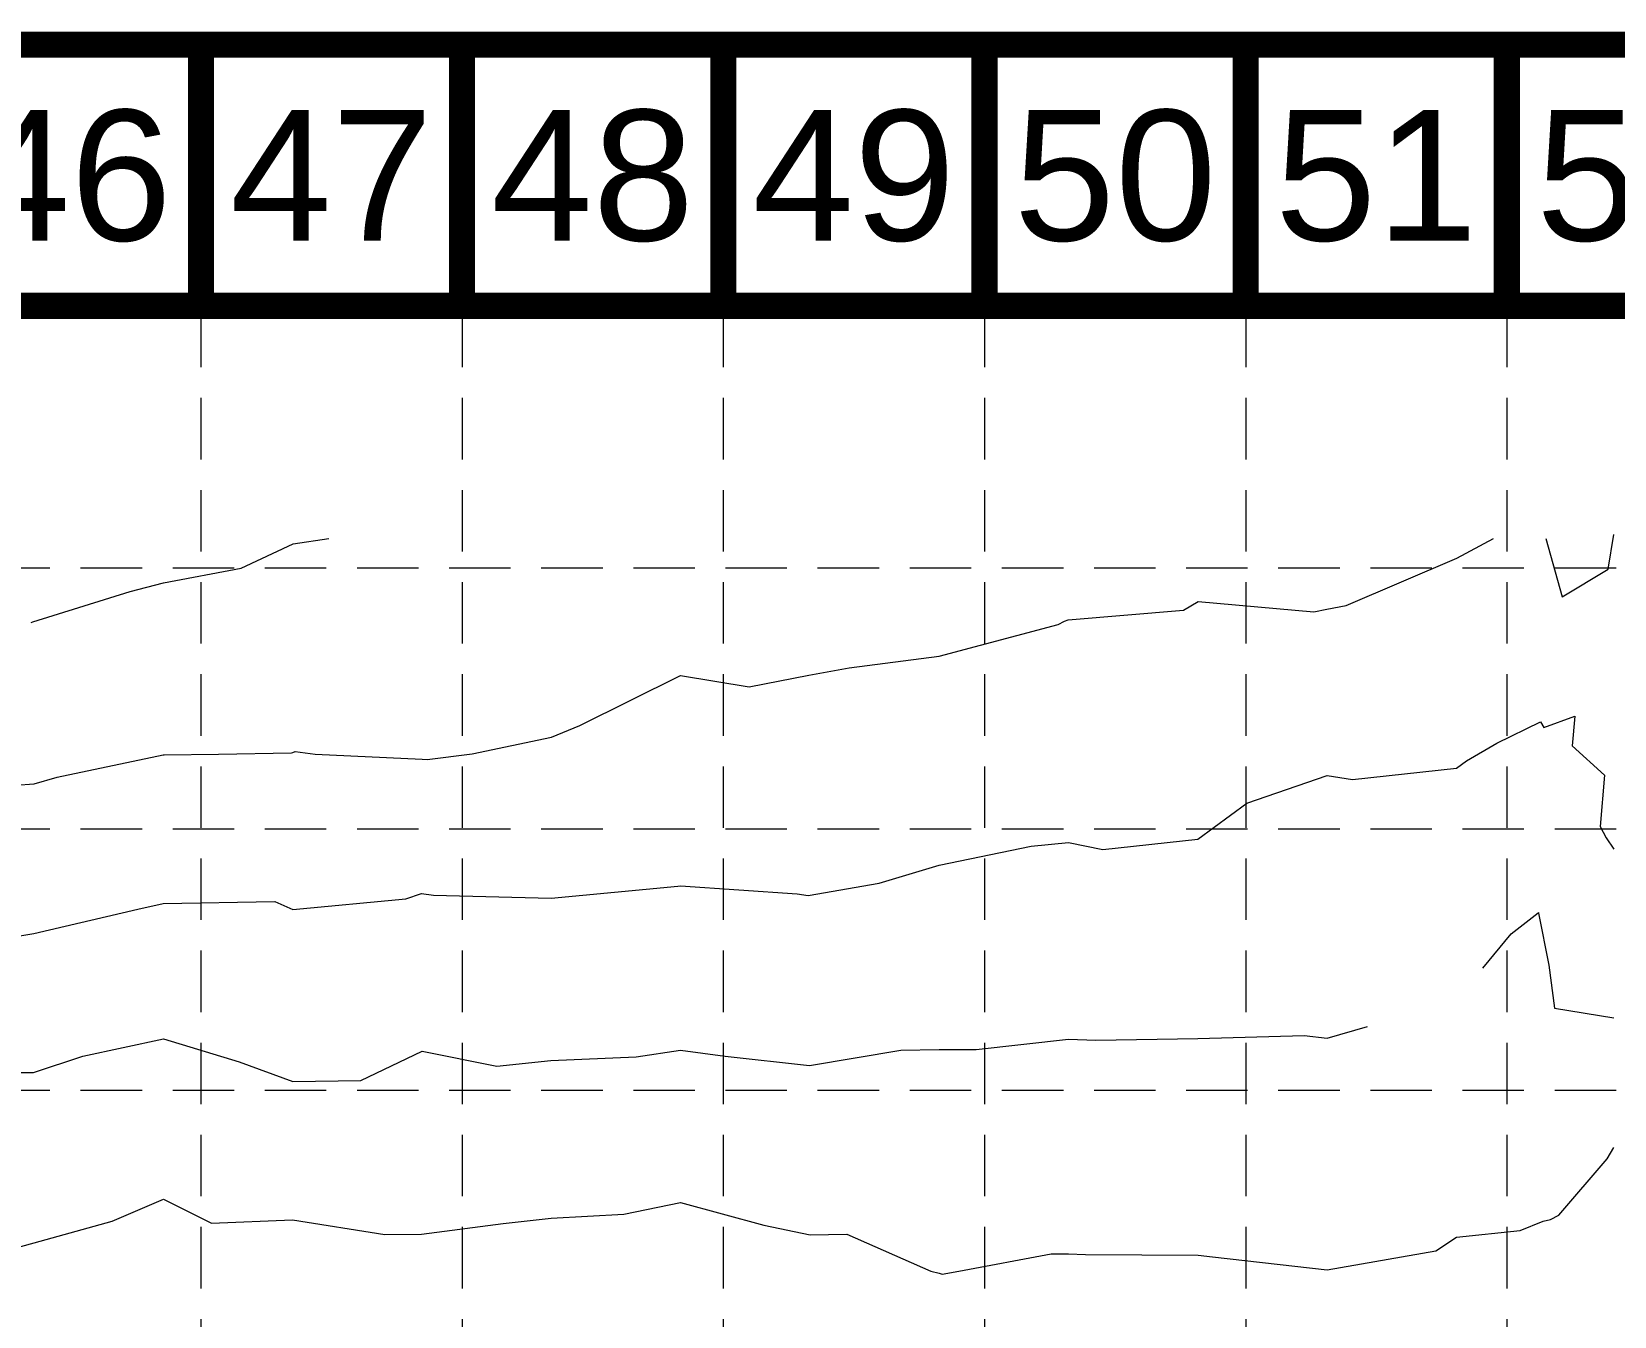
# Model space of a CAD drawing. Extents: x 33353 to 37237, y 80141 to 82571.
# Drawn here: x 36164.5 to 36531.7, y 82273.2 to 82571.3 of the extents above; entities that cross this region are included whole.
import ezdxf
from ezdxf.enums import TextEntityAlignment as Align

# ---------------------------------------------------------------- set-up
doc = ezdxf.new("R2010")
doc.units = 0
doc.header["$MEASUREMENT"] = 0
doc.linetypes.add('HIDDEN', pattern=[0.375, 0.25, -0.125])
doc.layers.add('BASE', color=7, linetype='Continuous')
doc.layers.add('GRID', color=254, linetype='HIDDEN')
doc.layers.add('TOPOSHD-5', color=7, linetype='Continuous', lineweight=0)
doc.layers.add('TOPOSHD-6', color=7, linetype='Continuous', lineweight=0)
doc.styles.get("Standard").update_dxf_attribs({"font": 'ARIAL.TTF'})

msp = doc.modelspace()

# ---------------------------------------------------------------- linework, layer by layer
at = {"layer": 'BASE', "const_width": 6.06}
for points in [[(33355.7, 80144.39), (37233.98, 80144.39), (37233.98, 82568.32), (33355.7, 82568.32)], [(33416.3, 80204.99), (37173.39, 80204.99), (37173.39, 82507.72), (33416.3, 82507.72)]]:
    msp.add_lwpolyline(points, close=True, dxfattribs=at)
for points in [[(36203.82, 82507.72), (36203.82, 82568.32)], [(36264.41, 82507.72), (36264.41, 82568.32)], [(36325.01, 82507.72), (36325.01, 82568.32)], [(36385.61, 82507.72), (36385.61, 82568.32)], [(36446.21, 82507.72), (36446.21, 82568.32)], [(36506.81, 82507.72), (36506.81, 82568.32)]]:
    msp.add_lwpolyline(points, dxfattribs=at)
at = {"layer": 'GRID', "linetype": 'HIDDEN', "lineweight": 15, "ltscale": 57}
for p, q in [((36203.82, 82507.72), (36203.82, 80386.52)), ((36264.41, 82507.72), (36264.41, 80386.52)), ((36325.01, 82507.72), (36325.01, 80386.52)), ((36385.61, 82507.72), (36385.61, 80386.52)), ((36446.21, 82507.72), (36446.21, 80386.52)), ((36506.81, 82507.72), (36506.81, 80386.52)), ((33418.53, 82446.92), (37175.62, 82446.92)), ((33418.53, 82386.33), (37175.62, 82386.33)), ((33418.53, 82325.73), (37175.62, 82325.73))]:
    msp.add_line(p, q, dxfattribs=at)
at = {"layer": 'TOPOSHD-5', "color": 43, "linetype": 'Continuous', "lineweight": 0}
for p, q in [((36507.84, 82362), (36514.1, 82366.87)), ((36514.1, 82366.87), (36514.16, 82366.91)), ((36514.16, 82366.91), (36514.18, 82366.87)), ((36514.2, 82366.84), (36514.17, 82366.82)), ((36514.17, 82366.82), (36516.57, 82354.72)), ((36514.18, 82366.87), (36514.2, 82366.84)), ((36501.21, 82354.04), (36507.84, 82362)), ((36516.57, 82354.72), (36517.82, 82344.72)), ((36517.82, 82344.72), (36531.66, 82342.47)), ((36176.39, 82333.57), (36195.17, 82337.6)), ((36195.17, 82337.6), (36212.71, 82332.31)), ((36383.68, 82335.13), (36405.12, 82337.52)), ((36405.12, 82337.52), (36411.48, 82337.33)), ((36411.48, 82337.33), (36435.12, 82337.72)), ((36435.12, 82337.72), (36459.79, 82338.38)), ((36459.79, 82338.38), (36465.12, 82337.81)), ((36465.12, 82337.81), (36474.44, 82340.48)), ((36164.96, 82329.83), (36176.39, 82333.57)), ((36240.93, 82327.92), (36255.12, 82334.76)), ((36255.12, 82334.76), (36272.49, 82331.25)), ((36284.99, 82332.56), (36304.83, 82333.42)), ((36304.83, 82333.42), (36315.12, 82335.03)), ((36315.12, 82335.03), (36325.47, 82333.58)), ((36325.47, 82333.58), (36345.03, 82331.44)), ((36345.03, 82331.44), (36366.23, 82334.97)), ((36366.23, 82334.97), (36375.12, 82335.11)), ((36375.12, 82335.11), (36383.68, 82335.13)), ((36149.03, 82329.73), (36164.96, 82329.83)), ((36212.71, 82332.31), (36225.15, 82327.74)), ((36272.49, 82331.25), (36284.99, 82332.56)), ((36225.15, 82327.74), (36240.93, 82327.92))]:
    msp.add_line(p, q, dxfattribs=at)
at = {"layer": 'TOPOSHD-6', "color": 43, "linetype": 'Continuous', "lineweight": 0}
for p, q in [((36530.34, 82446.65), (36531.66, 82454.66)), ((36213.16, 82446.87), (36225.23, 82452.48)), ((36225.23, 82452.48), (36233.53, 82453.75)), ((36495.18, 82449.13), (36503.7, 82453.75)), ((36515.82, 82453.75), (36519.67, 82440.23)), ((36469.56, 82438.2), (36495.18, 82449.13)), ((36195.14, 82443.41), (36213.16, 82446.87)), ((36519.67, 82440.23), (36530.34, 82446.65)), ((36164.85, 82434.4), (36187.4, 82441.4)), ((36187.4, 82441.4), (36195.14, 82443.41)), ((36404.99, 82434.88), (36431.78, 82437.1)), ((36431.78, 82437.1), (36435.18, 82439.1)), ((36435.18, 82439.1), (36462.05, 82436.73)), ((36462.05, 82436.73), (36465.06, 82437.36)), ((36465.06, 82437.36), (36469.56, 82438.2)), ((36164.41, 82434.27), (36164.85, 82434.4)), ((36375.13, 82426.4), (36402.67, 82433.76)), ((36402.67, 82433.76), (36404.21, 82434.55)), ((36404.21, 82434.55), (36404.99, 82434.88)), ((36354.22, 82423.75), (36375.13, 82426.4)), ((36291.73, 82410.37), (36315.12, 82421.93)), ((36315.12, 82421.93), (36331.04, 82419.27)), ((36331.04, 82419.27), (36344.87, 82421.99)), ((36344.87, 82421.99), (36354.22, 82423.75)), ((36504.44, 82406.23), (36514.6, 82411.2)), ((36514.6, 82411.2), (36515.38, 82409.85)), ((36515.38, 82409.85), (36522.61, 82412.52)), ((36522.61, 82412.52), (36521.93, 82405.64)), ((36266.78, 82403.73), (36285.12, 82407.59)), ((36285.12, 82407.59), (36291.73, 82410.37)), ((36170.48, 82398.32), (36195.05, 82403.49)), ((36195.05, 82403.49), (36195.26, 82403.49)), ((36195.26, 82403.49), (36207.88, 82403.7)), ((36207.88, 82403.7), (36224.81, 82404.01)), ((36224.81, 82404.01), (36225.12, 82404.07)), ((36225.12, 82404.07), (36225.68, 82404.27)), ((36225.68, 82404.27), (36230.35, 82403.7)), ((36230.35, 82403.7), (36255.11, 82402.5)), ((36256.34, 82402.47), (36266.78, 82403.73)), ((36497.41, 82402.16), (36504.44, 82406.23)), ((36521.93, 82405.64), (36529.49, 82398.82)), ((36255.11, 82402.5), (36256.34, 82402.47)), ((36470.98, 82397.8), (36495.15, 82400.42)), ((36495.15, 82400.42), (36497.41, 82402.16)), ((36143.6, 82395.15), (36165.1, 82396.79)), ((36165.1, 82396.79), (36170.48, 82398.32)), ((36446.5, 82392.32), (36465.1, 82398.75)), ((36465.1, 82398.75), (36470.98, 82397.8)), ((36529.49, 82398.82), (36528.46, 82386.9)), ((36435.14, 82383.92), (36446.5, 82392.32)), ((36528.46, 82386.9), (36529.87, 82384.23)), ((36375.12, 82377.94), (36396.45, 82382.37)), ((36396.45, 82382.37), (36405.12, 82383.18)), ((36405.12, 82383.18), (36413.04, 82381.59)), ((36413.04, 82381.59), (36435.14, 82383.92)), ((36529.87, 82384.23), (36531.66, 82381.67)), ((36361.14, 82373.76), (36375.12, 82377.94)), ((36344.74, 82370.88), (36361.14, 82373.76)), ((36225.13, 82367.67), (36251.37, 82370.11)), ((36251.37, 82370.11), (36255, 82371.34)), ((36255, 82371.34), (36257.8, 82370.94)), ((36257.8, 82370.94), (36285.04, 82370.24)), ((36285.04, 82370.24), (36314.43, 82373.08)), ((36314.43, 82373.08), (36315.05, 82373.11)), ((36315.05, 82373.11), (36342.18, 82371.25)), ((36342.18, 82371.25), (36344.74, 82370.88)), ((36165.08, 82362.1), (36189.15, 82367.74)), ((36189.15, 82367.74), (36195.06, 82369)), ((36195.06, 82369), (36220.94, 82369.53)), ((36220.94, 82369.53), (36225.13, 82367.67)), ((36144.99, 82358.76), (36165.08, 82362.1)), ((36530.06, 82309.81), (36531.66, 82312.42)), ((36518.85, 82296.74), (36530.06, 82309.81)), ((36183.26, 82295.34), (36195.17, 82300.39)), ((36195.17, 82300.39), (36206.26, 82294.85)), ((36285.04, 82295.98), (36301.92, 82296.9)), ((36301.92, 82296.9), (36315.12, 82299.67)), ((36315.12, 82299.67), (36334.44, 82294.37)), ((36516.94, 82295.68), (36518.85, 82296.74)), ((36165.1, 82290.26), (36183.26, 82295.34)), ((36206.26, 82294.85), (36225.08, 82295.6)), ((36225.08, 82295.6), (36246.46, 82292.22)), ((36254.97, 82292.33), (36273.96, 82294.8)), ((36273.96, 82294.8), (36285.04, 82295.98)), ((36334.44, 82294.37), (36345.14, 82292.11)), ((36495.12, 82291.61), (36509.92, 82293.18)), ((36509.92, 82293.18), (36515.24, 82295.33)), ((36515.24, 82295.33), (36516.94, 82295.68)), ((36140.26, 82283.63), (36165.1, 82290.26)), ((36246.46, 82292.22), (36254.97, 82292.33)), ((36345.14, 82292.11), (36353.7, 82292.29)), ((36353.7, 82292.29), (36373.19, 82283.7)), ((36490.36, 82288.44), (36495.12, 82291.61)), ((36379.63, 82283.7), (36401.09, 82287.73)), ((36401.09, 82287.73), (36405.12, 82287.75)), ((36405.12, 82287.75), (36409.01, 82287.6)), ((36409.01, 82287.6), (36435.17, 82287.45)), ((36435.17, 82287.45), (36438.54, 82287.06)), ((36438.54, 82287.06), (36465.12, 82284)), ((36465.12, 82284), (36490.36, 82288.44)), ((36373.19, 82283.7), (36375.12, 82283.25)), ((36375.12, 82283.25), (36375.8, 82283.01)), ((36375.8, 82283.01), (36379.63, 82283.7))]:
    msp.add_line(p, q, dxfattribs=at)

# ---------------------------------------------------------------- texts
at = {"layer": 'BASE'}
for s, p in [('46', (36173.52, 82538.02)), ('48', (36294.71, 82538.02)), ('49', (36355.31, 82538.02)), ('50', (36415.91, 82538.02)), ('52', (36537.11, 82538.02)), ('47', (36234.12, 82538.02)), ('51', (36476.51, 82538.02))]:
    msp.add_text(s, height=30.299, dxfattribs=at).set_placement(p, align=Align.MIDDLE_CENTER)

doc.saveas('drawing.dxf')
